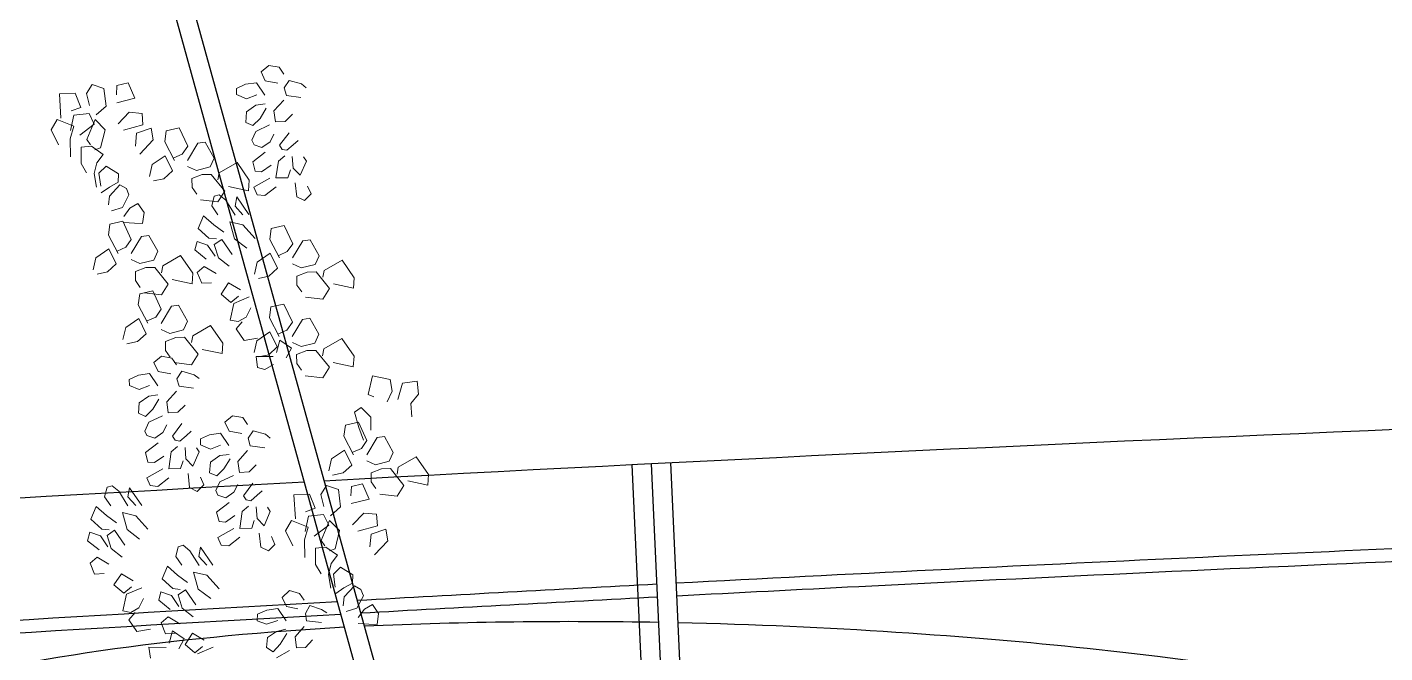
# Model space of a CAD drawing. Header units: metres. Extents: x 10 to 239, y 2 to 253.
# Drawn here: x 51.81 to 53.929, y 175.637 to 176.613 of the extents above; entities that cross this region are included whole.
import ezdxf

# ---------------------------------------------------------------- set-up
doc = ezdxf.new("R2010")
doc.units = ezdxf.units.M
doc.header["$MEASUREMENT"] = 0
for name, color, linetype in [('1', 7, 'Continuous'), ('1estruct arco', 7, 'Continuous'), ('1lianas', 9, 'Continuous')]:
    doc.layers.add(name, color=color, linetype=linetype)
doc.layers.add('bloques veg', color=7, linetype='Continuous', lineweight=0, true_color=0xbbd5a5)

# ---------------------------------------------------------------- blocks, each defined once
blk = doc.blocks.new('A$C0C3707A3')
at = {"layer": 'bloques veg'}
for p, q in [((2.3177, 0.5009), (2.3141, 0.4883)), ((2.3338, 0.5017), (2.3177, 0.5009)), ((2.3381, 0.4901), (2.3338, 0.5017)), ((2.2578, 0.4814), (2.2522, 0.4717)), ((2.2774, 0.4692), (2.2578, 0.4814)), ((2.2952, 0.4809), (2.28, 0.4722)), ((2.306, 0.4664), (2.2952, 0.4809)), ((2.3238, 0.4781), (2.3381, 0.4901)), ((2.3636, 0.4946), (2.3466, 0.4842)), ((2.3735, 0.4879), (2.3636, 0.4946)), ((2.3639, 0.4761), (2.3735, 0.4879)), ((2.3895, 0.4806), (2.3722, 0.4713)), ((2.4033, 0.468), (2.3895, 0.4806)), ((2.1995, 0.4646), (2.1847, 0.4676)), ((2.1914, 0.4426), (2.1995, 0.4646)), ((2.2252, 0.4726), (2.222, 0.4543)), ((2.2437, 0.4776), (2.2252, 0.4726)), ((2.2502, 0.4665), (2.2437, 0.4776)), ((2.2522, 0.4717), (2.2544, 0.4595)), ((2.2788, 0.4463), (2.2774, 0.4692)), ((2.28, 0.4722), (2.2846, 0.4595)), ((2.2918, 0.4544), (2.306, 0.4664)), ((2.3269, 0.458), (2.3428, 0.4681)), ((2.3428, 0.4681), (2.3616, 0.4673)), ((2.3466, 0.4714), (2.3639, 0.4761)), ((2.3616, 0.4673), (2.3648, 0.4554)), ((2.3722, 0.4713), (2.3677, 0.462)), ((2.3871, 0.459), (2.4033, 0.468)), ((2.2544, 0.4595), (2.2641, 0.4493)), ((2.3648, 0.4554), (2.341, 0.449)), ((2.3734, 0.4495), (2.3871, 0.459)), ((2.412, 0.4529), (2.3979, 0.4491)), ((2.4233, 0.4454), (2.412, 0.4529)), ((2.4229, 0.4383), (2.4233, 0.4454)), ((2.194, 0.4154), (2.184, 0.4267)), ((2.2097, 0.4266), (2.194, 0.4154)), ((2.1953, 0.4367), (2.2097, 0.4266)), ((2.2092, 0.4369), (2.2056, 0.4243)), ((2.2253, 0.4377), (2.2092, 0.4369)), ((2.2153, 0.4141), (2.2296, 0.4261)), ((2.2296, 0.4261), (2.2253, 0.4377)), ((2.2551, 0.4306), (2.2381, 0.4202)), ((2.265, 0.424), (2.2551, 0.4306)), ((2.3599, 0.4389), (2.3421, 0.4272)), ((2.3837, 0.4371), (2.3599, 0.4389)), ((2.3738, 0.4217), (2.3837, 0.4371)), ((2.3898, 0.4272), (2.4129, 0.4322)), ((2.4129, 0.4322), (2.4229, 0.4383)), ((2.1867, 0.4169), (2.1715, 0.4082)), ((2.1715, 0.4082), (2.1761, 0.3955)), ((2.1975, 0.4024), (2.1867, 0.4169)), ((2.2381, 0.4074), (2.2554, 0.4121)), ((2.2554, 0.4121), (2.265, 0.424)), ((2.2637, 0.4073), (2.2592, 0.398)), ((2.281, 0.4166), (2.2637, 0.4073)), ((2.2948, 0.404), (2.281, 0.4166)), ((2.3508, 0.4121), (2.3738, 0.4217)), ((2.4124, 0.4169), (2.3841, 0.4093)), ((2.3867, 0.417), (2.4014, 0.4233)), ((2.4014, 0.4233), (2.4124, 0.4169)), ((2.1703, 0.3823), (2.1689, 0.4052)), ((2.1833, 0.3904), (2.1975, 0.4024)), ((2.2184, 0.394), (2.2343, 0.4041)), ((2.2563, 0.3914), (2.2324, 0.385)), ((2.2343, 0.4041), (2.2531, 0.4033)), ((2.2531, 0.4033), (2.2563, 0.3914)), ((2.2649, 0.3855), (2.2786, 0.395)), ((2.2786, 0.395), (2.2948, 0.404)), ((2.3035, 0.3889), (2.2894, 0.3851)), ((2.3148, 0.3815), (2.3035, 0.3889)), ((2.4057, 0.3895), (2.4013, 0.3802)), ((2.4172, 0.3903), (2.4057, 0.3895)), ((2.4214, 0.3658), (2.4172, 0.3903)), ((2.2514, 0.3749), (2.2336, 0.3632)), ((2.2752, 0.3732), (2.2514, 0.3749)), ((2.2653, 0.3577), (2.2752, 0.3732)), ((2.3044, 0.3682), (2.3144, 0.3744)), ((2.3144, 0.3744), (2.3148, 0.3815)), ((2.4013, 0.3802), (2.4073, 0.362)), ((2.4369, 0.3816), (2.4333, 0.3736)), ((2.4333, 0.3736), (2.4373, 0.3584)), ((2.45, 0.3805), (2.4369, 0.3816)), ((2.4567, 0.3601), (2.45, 0.3805)), ((2.4712, 0.371), (2.4643, 0.3622)), ((2.478, 0.3717), (2.4712, 0.371)), ((2.4874, 0.3626), (2.478, 0.3717)), ((2.5036, 0.3716), (2.4964, 0.3638)), ((2.5168, 0.3658), (2.5036, 0.3716)), ((2.5434, 0.3706), (2.5335, 0.3598)), ((2.5511, 0.368), (2.5434, 0.3706)), ((2.2423, 0.3481), (2.2653, 0.3577)), ((2.3039, 0.3529), (2.2756, 0.3454)), ((2.2782, 0.353), (2.2928, 0.3593)), ((2.2813, 0.3632), (2.3044, 0.3682)), ((2.2928, 0.3593), (2.3039, 0.3529)), ((2.4188, 0.3581), (2.4136, 0.3428)), ((2.4392, 0.3473), (2.4188, 0.3581)), ((2.4643, 0.3622), (2.4677, 0.3491)), ((2.4894, 0.3422), (2.4874, 0.3626)), ((2.4964, 0.3638), (2.5021, 0.3514)), ((2.5021, 0.3514), (2.5123, 0.339)), ((2.5209, 0.3506), (2.5168, 0.3658)), ((2.5184, 0.3383), (2.5209, 0.3506)), ((2.5335, 0.3598), (2.5341, 0.3448)), ((2.5494, 0.3396), (2.5524, 0.3544)), ((2.5524, 0.3544), (2.5511, 0.368)), ((2.5977, 0.3549), (2.5957, 0.3404)), ((2.619, 0.349), (2.605, 0.358)), ((2.7006, 0.3615), (2.6987, 0.347)), ((2.722, 0.3556), (2.7079, 0.3646)), ((2.7275, 0.335), (2.722, 0.3556)), ((2.906, 0.3549), (2.8834, 0.3523)), ((2.9163, 0.3425), (2.906, 0.3549)), ((2.3853, 0.3399), (2.377, 0.3318)), ((2.4039, 0.3355), (2.3853, 0.3399)), ((2.4136, 0.3428), (2.4224, 0.3358)), ((2.4431, 0.3367), (2.4392, 0.3473)), ((2.4524, 0.3369), (2.4492, 0.3314)), ((2.4589, 0.3386), (2.4524, 0.3369)), ((2.4707, 0.3208), (2.4589, 0.3386)), ((2.4677, 0.3491), (2.4758, 0.3408)), ((2.4906, 0.3332), (2.487, 0.3206)), ((2.5054, 0.3302), (2.4906, 0.3332)), ((2.5299, 0.3344), (2.5494, 0.3396)), ((2.5957, 0.3404), (2.602, 0.3258)), ((2.6246, 0.3283), (2.619, 0.349)), ((2.6987, 0.347), (2.7049, 0.3324)), ((2.7049, 0.3324), (2.7275, 0.335)), ((2.8628, 0.3422), (2.8859, 0.3344)), ((2.8859, 0.3344), (2.9002, 0.3243)), ((2.9002, 0.3243), (2.9163, 0.3425)), ((2.9481, 0.3278), (2.9166, 0.3368)), ((2.1458, 0.3142), (2.1372, 0.3072)), ((2.1579, 0.3081), (2.1458, 0.3142)), ((2.1843, 0.314), (2.1754, 0.3035)), ((2.1922, 0.3103), (2.1843, 0.314)), ((2.2972, 0.3256), (2.2928, 0.3162)), ((2.2928, 0.3162), (2.2988, 0.2981)), ((2.3087, 0.3263), (2.2972, 0.3256)), ((2.3129, 0.3018), (2.3087, 0.3263)), ((2.3284, 0.3176), (2.3248, 0.3097)), ((2.3415, 0.3165), (2.3284, 0.3176)), ((2.3482, 0.2962), (2.3415, 0.3165)), ((2.377, 0.3318), (2.3824, 0.3205)), ((2.3824, 0.3205), (2.3938, 0.3212)), ((2.4236, 0.3315), (2.4112, 0.3258)), ((2.4112, 0.3258), (2.4267, 0.3114)), ((2.4387, 0.3274), (2.4236, 0.3315)), ((2.4492, 0.3314), (2.4532, 0.3208)), ((2.4532, 0.3208), (2.4566, 0.3124)), ((2.487, 0.3206), (2.4927, 0.3081)), ((2.5147, 0.3129), (2.5054, 0.3302)), ((2.5392, 0.3125), (2.548, 0.3276)), ((2.548, 0.3276), (2.5616, 0.3289)), ((2.5662, 0.3162), (2.559, 0.3038)), ((2.5616, 0.3289), (2.5662, 0.3162)), ((2.602, 0.3258), (2.6246, 0.3283)), ((2.6424, 0.3226), (2.6144, 0.3186)), ((2.6179, 0.3184), (2.6189, 0.3059)), ((2.6558, 0.3158), (2.6424, 0.3226)), ((2.6537, 0.2978), (2.6558, 0.3158)), ((2.6747, 0.315), (2.6638, 0.3121)), ((2.6862, 0.3111), (2.6747, 0.315)), ((2.7453, 0.3293), (2.7173, 0.3253)), ((2.7208, 0.3251), (2.7219, 0.3125)), ((2.7588, 0.3224), (2.7453, 0.3293)), ((2.7566, 0.3044), (2.7588, 0.3224)), ((2.775, 0.314), (2.7744, 0.2987)), ((2.7947, 0.3099), (2.784, 0.3152)), ((2.8027, 0.3191), (2.8062, 0.306)), ((2.8287, 0.3132), (2.8115, 0.3168)), ((2.8122, 0.3228), (2.8305, 0.3195)), ((2.8305, 0.3195), (2.8432, 0.3113)), ((2.8494, 0.3316), (2.835, 0.3289)), ((2.87, 0.3243), (2.8494, 0.3316)), ((2.8666, 0.3106), (2.87, 0.3243)), ((2.8861, 0.3205), (2.8936, 0.2969)), ((2.9145, 0.3188), (2.8963, 0.3302)), ((2.9094, 0.2988), (2.9145, 0.3188)), ((2.921, 0.3205), (2.9212, 0.3066)), ((2.9419, 0.3075), (2.9481, 0.3278)), ((2.1313, 0.2859), (2.1282, 0.306)), ((2.1372, 0.3072), (2.144, 0.2951)), ((2.1617, 0.294), (2.1579, 0.3081)), ((2.1754, 0.3035), (2.1752, 0.2871)), ((2.1905, 0.282), (2.1935, 0.2967)), ((2.1935, 0.2967), (2.1922, 0.3103)), ((2.3248, 0.3097), (2.3288, 0.2945)), ((2.3627, 0.307), (2.3558, 0.2982)), ((2.3558, 0.2982), (2.3592, 0.2852)), ((2.3695, 0.3077), (2.3627, 0.307)), ((2.3789, 0.2986), (2.3695, 0.3077)), ((2.3809, 0.2782), (2.3789, 0.2986)), ((2.3951, 0.3076), (2.3879, 0.2998)), ((2.3879, 0.2998), (2.3936, 0.2874)), ((2.4083, 0.3018), (2.3951, 0.3076)), ((2.4124, 0.2866), (2.4083, 0.3018)), ((2.4349, 0.3066), (2.425, 0.2958)), ((2.425, 0.2958), (2.4256, 0.2808)), ((2.4267, 0.3114), (2.4332, 0.3131)), ((2.4426, 0.304), (2.4349, 0.3066)), ((2.4439, 0.2904), (2.4426, 0.304)), ((2.5105, 0.2896), (2.5197, 0.3072)), ((2.5197, 0.3072), (2.5303, 0.3066)), ((2.5376, 0.2969), (2.5275, 0.2826)), ((2.5303, 0.3066), (2.5376, 0.2969)), ((2.5522, 0.3031), (2.5417, 0.2817)), ((2.559, 0.3038), (2.5482, 0.3009)), ((2.5717, 0.3084), (2.5609, 0.3055)), ((2.5833, 0.3045), (2.5717, 0.3084)), ((2.5838, 0.2895), (2.5833, 0.3045)), ((2.6007, 0.3045), (2.5916, 0.2951)), ((2.6256, 0.2809), (2.6084, 0.3019)), ((2.6189, 0.3059), (2.6265, 0.2951)), ((2.6265, 0.2951), (2.6537, 0.2978)), ((2.6551, 0.3098), (2.6446, 0.2883)), ((2.6828, 0.2846), (2.6867, 0.2961)), ((2.6867, 0.2961), (2.6862, 0.3111)), ((2.6945, 0.3017), (2.6927, 0.2826)), ((2.7036, 0.3111), (2.6945, 0.3017)), ((2.7286, 0.2876), (2.7113, 0.3085)), ((2.7219, 0.3125), (2.7294, 0.3018)), ((2.7294, 0.3018), (2.7566, 0.3044)), ((2.7544, 0.3038), (2.7487, 0.2906)), ((2.77, 0.2894), (2.7621, 0.3012)), ((2.7744, 0.2987), (2.7875, 0.2847)), ((2.8043, 0.2916), (2.7947, 0.3099)), ((2.8062, 0.306), (2.8086, 0.2927)), ((2.819, 0.2885), (2.8344, 0.3008)), ((2.8344, 0.3008), (2.8287, 0.3132)), ((2.8432, 0.3113), (2.851, 0.2994)), ((2.851, 0.2994), (2.8666, 0.3106)), ((2.8604, 0.3078), (2.8603, 0.2996)), ((2.8603, 0.2996), (2.8815, 0.2855)), ((2.8775, 0.3135), (2.8688, 0.3112)), ((2.8991, 0.2937), (2.8775, 0.3135)), ((2.8936, 0.2969), (2.9094, 0.2988)), ((2.9212, 0.3066), (2.9419, 0.3075)), ((2.144, 0.2951), (2.1545, 0.2816)), ((2.1606, 0.2809), (2.1617, 0.294)), ((2.171, 0.2767), (2.1905, 0.282)), ((2.3103, 0.2942), (2.3051, 0.2788)), ((2.3051, 0.2788), (2.3139, 0.2719)), ((2.3307, 0.2833), (2.3103, 0.2942)), ((2.3346, 0.2728), (2.3307, 0.2833)), ((2.3592, 0.2852), (2.3673, 0.2769)), ((2.3936, 0.2874), (2.4038, 0.275)), ((2.4099, 0.2743), (2.4124, 0.2866)), ((2.4409, 0.2756), (2.4439, 0.2904)), ((2.5275, 0.2826), (2.5205, 0.2783)), ((2.5417, 0.2817), (2.5522, 0.2682)), ((2.5522, 0.2682), (2.5799, 0.278)), ((2.5799, 0.278), (2.5838, 0.2895)), ((2.5916, 0.2951), (2.5897, 0.276)), ((2.6236, 0.2711), (2.6256, 0.2809)), ((2.6446, 0.2883), (2.6552, 0.2749)), ((2.6552, 0.2749), (2.6828, 0.2846)), ((2.6811, 0.2737), (2.6728, 0.2785)), ((2.6927, 0.2826), (2.7021, 0.2735)), ((2.7021, 0.2735), (2.7265, 0.2777)), ((2.7265, 0.2777), (2.7286, 0.2876)), ((2.7487, 0.2906), (2.7445, 0.2802)), ((2.7445, 0.2802), (2.758, 0.2733)), ((2.758, 0.2733), (2.7721, 0.2771)), ((2.7721, 0.2771), (2.77, 0.2894)), ((2.7875, 0.2847), (2.7967, 0.2849)), ((2.7967, 0.2849), (2.8043, 0.2916)), ((2.8086, 0.2927), (2.819, 0.2885)), ((2.8815, 0.2855), (2.8991, 0.2937)), ((2.9046, 0.2905), (2.9114, 0.2737)), ((2.9364, 0.2932), (2.9198, 0.2946)), ((2.935, 0.2684), (2.9454, 0.2817)), ((2.9454, 0.2817), (2.9364, 0.2932)), ((2.1318, 0.2755), (2.1279, 0.264)), ((2.1279, 0.264), (2.1346, 0.2518)), ((2.1465, 0.2725), (2.1318, 0.2755)), ((2.1555, 0.2563), (2.1465, 0.2725)), ((2.1811, 0.2562), (2.1891, 0.2699)), ((2.1891, 0.2699), (2.2027, 0.2713)), ((2.2084, 0.2588), (2.1998, 0.2472)), ((2.2027, 0.2713), (2.2084, 0.2588)), ((2.2768, 0.2759), (2.2685, 0.2678)), ((2.2685, 0.2678), (2.2739, 0.2565)), ((2.2954, 0.2716), (2.2768, 0.2759)), ((2.3151, 0.2675), (2.3027, 0.2619)), ((2.3027, 0.2619), (2.3182, 0.2474)), ((2.3302, 0.2634), (2.3151, 0.2675)), ((2.3439, 0.2729), (2.3407, 0.2674)), ((2.3407, 0.2674), (2.3447, 0.2569)), ((2.3504, 0.2747), (2.3439, 0.2729)), ((2.3622, 0.2569), (2.3504, 0.2747)), ((2.3821, 0.2692), (2.3785, 0.2566)), ((2.3969, 0.2662), (2.3821, 0.2692)), ((2.4062, 0.2489), (2.3969, 0.2662)), ((2.4214, 0.2704), (2.4409, 0.2756)), ((2.4307, 0.2485), (2.4395, 0.2636)), ((2.4395, 0.2636), (2.4531, 0.2649)), ((2.4531, 0.2649), (2.4577, 0.2522)), ((2.5565, 0.2612), (2.5419, 0.2375)), ((2.5782, 0.267), (2.5699, 0.2718)), ((2.5833, 0.2393), (2.5782, 0.267)), ((2.5897, 0.276), (2.5992, 0.2669)), ((2.5992, 0.2669), (2.6236, 0.2711)), ((2.6594, 0.2679), (2.6448, 0.2442)), ((2.6862, 0.246), (2.6811, 0.2737)), ((2.8726, 0.2622), (2.8706, 0.2349)), ((2.8931, 0.2467), (2.8832, 0.2662)), ((2.9109, 0.2585), (2.9083, 0.2334)), ((2.9114, 0.2737), (2.935, 0.2684)), ((2.1526, 0.2323), (2.1616, 0.2509)), ((2.1616, 0.2509), (2.1714, 0.2489)), ((2.1714, 0.2489), (2.1798, 0.2395)), ((2.1998, 0.2472), (2.189, 0.2443)), ((2.2739, 0.2565), (2.2853, 0.2572)), ((2.3182, 0.2474), (2.3247, 0.2492)), ((2.3447, 0.2569), (2.3481, 0.2485)), ((2.3785, 0.2566), (2.3842, 0.2442)), ((2.4019, 0.2257), (2.4112, 0.2433)), ((2.4112, 0.2433), (2.4218, 0.2426)), ((2.4218, 0.2426), (2.4291, 0.2329)), ((2.4505, 0.2398), (2.4396, 0.2369)), ((2.4577, 0.2522), (2.4505, 0.2398)), ((2.6448, 0.2442), (2.658, 0.2384)), ((2.658, 0.2384), (2.6862, 0.246)), ((2.7941, 0.247), (2.7922, 0.2325)), ((2.8155, 0.2411), (2.8014, 0.2501)), ((2.821, 0.2204), (2.8155, 0.2411)), ((2.8346, 0.252), (2.8468, 0.2285)), ((2.8628, 0.2468), (2.8469, 0.2541)), ((2.8626, 0.2258), (2.8628, 0.2468)), ((2.8857, 0.2308), (2.8931, 0.2467)), ((2.9328, 0.2504), (2.921, 0.2554)), ((2.9312, 0.2348), (2.9328, 0.2504)), ((2.1694, 0.2263), (2.1627, 0.221)), ((2.1798, 0.2395), (2.1694, 0.2263)), ((2.2433, 0.224), (2.2663, 0.2162)), ((2.2864, 0.2367), (2.2638, 0.2341)), ((2.2807, 0.2061), (2.2967, 0.2243)), ((2.2967, 0.2243), (2.2864, 0.2367)), ((2.4291, 0.2329), (2.419, 0.2186)), ((2.5419, 0.2375), (2.555, 0.2318)), ((2.555, 0.2318), (2.5833, 0.2393)), ((2.6412, 0.2316), (2.6376, 0.219)), ((2.6572, 0.2324), (2.6412, 0.2316)), ((2.6615, 0.2207), (2.6572, 0.2324)), ((2.6871, 0.2253), (2.6701, 0.2149)), ((2.697, 0.2186), (2.6871, 0.2253)), ((2.7922, 0.2325), (2.7984, 0.2179)), ((2.8468, 0.2285), (2.8626, 0.2258)), ((2.8706, 0.2349), (2.8857, 0.2308)), ((2.9083, 0.2334), (2.9312, 0.2348)), ((2.1926, 0.2046), (2.211, 0.2013)), ((2.2298, 0.2134), (2.2154, 0.2107)), ((2.2504, 0.2061), (2.2298, 0.2134)), ((2.2471, 0.1924), (2.2504, 0.2061)), ((2.2663, 0.2162), (2.2807, 0.2061)), ((2.2949, 0.2006), (2.2767, 0.212)), ((2.3286, 0.2096), (2.2971, 0.2186)), ((2.3224, 0.1893), (2.3286, 0.2096)), ((2.419, 0.2186), (2.412, 0.2144)), ((2.5487, 0.2033), (2.5455, 0.185)), ((2.5672, 0.2083), (2.5487, 0.2033)), ((2.5736, 0.1972), (2.5672, 0.2083)), ((2.5813, 0.212), (2.5757, 0.2024)), ((2.6008, 0.1998), (2.5813, 0.212)), ((2.6186, 0.2116), (2.6035, 0.2029)), ((2.6295, 0.197), (2.6186, 0.2116)), ((2.6473, 0.2088), (2.6615, 0.2207)), ((2.67, 0.2021), (2.6874, 0.2067)), ((2.6874, 0.2067), (2.697, 0.2186)), ((2.7129, 0.2113), (2.6956, 0.202)), ((2.7268, 0.1987), (2.7129, 0.2113)), ((2.7984, 0.2179), (2.821, 0.2204)), ((2.8388, 0.2147), (2.8108, 0.2107)), ((2.8144, 0.2105), (2.8154, 0.198)), ((2.8523, 0.2079), (2.8388, 0.2147)), ((2.8501, 0.1898), (2.8523, 0.2079)), ((2.1349, 0.1856), (2.1291, 0.1724)), ((2.1554, 0.1958), (2.1549, 0.1805)), ((2.1751, 0.1917), (2.1644, 0.197)), ((2.1847, 0.1734), (2.1751, 0.1917)), ((2.1832, 0.2009), (2.1867, 0.1878)), ((2.1867, 0.1878), (2.1891, 0.1745)), ((2.2092, 0.195), (2.1919, 0.1986)), ((2.2148, 0.1826), (2.2092, 0.195)), ((2.211, 0.2013), (2.2236, 0.1931)), ((2.2236, 0.1931), (2.2315, 0.1812)), ((2.2315, 0.1812), (2.2471, 0.1924)), ((2.2409, 0.1896), (2.2407, 0.1814)), ((2.2579, 0.1953), (2.2493, 0.193)), ((2.2795, 0.1755), (2.2579, 0.1953)), ((2.2665, 0.2023), (2.274, 0.1787)), ((2.2898, 0.1806), (2.2949, 0.2006)), ((2.3014, 0.2023), (2.3017, 0.1884)), ((2.3017, 0.1884), (2.3224, 0.1893)), ((2.5082, 0.1983), (2.5023, 0.1897)), ((2.5023, 0.1897), (2.5047, 0.1764)), ((2.5229, 0.1952), (2.5082, 0.1983)), ((2.5149, 0.1733), (2.5229, 0.1952)), ((2.5213, 0.1928), (2.5193, 0.1783)), ((2.5426, 0.1869), (2.5286, 0.1959)), ((2.5481, 0.1663), (2.5426, 0.1869)), ((2.5757, 0.2024), (2.5778, 0.1902)), ((2.5778, 0.1902), (2.5875, 0.18)), ((2.6023, 0.177), (2.6008, 0.1998)), ((2.6035, 0.2029), (2.6081, 0.1901)), ((2.6152, 0.1851), (2.6295, 0.197)), ((2.6504, 0.1887), (2.6663, 0.1987)), ((2.6883, 0.186), (2.6644, 0.1796)), ((2.6663, 0.1987), (2.6851, 0.198)), ((2.6851, 0.198), (2.6883, 0.186)), ((2.6956, 0.202), (2.6912, 0.1926)), ((2.6968, 0.1802), (2.7106, 0.1897)), ((2.7106, 0.1897), (2.7268, 0.1987)), ((2.7486, 0.1952), (2.7381, 0.1738)), ((2.7682, 0.2005), (2.7573, 0.1976)), ((2.7797, 0.1966), (2.7682, 0.2005)), ((2.7802, 0.1816), (2.7797, 0.1966)), ((2.788, 0.1872), (2.7862, 0.1681)), ((2.7971, 0.1966), (2.788, 0.1872)), ((2.8221, 0.173), (2.8048, 0.194)), ((2.8154, 0.198), (2.8229, 0.1872)), ((2.8229, 0.1872), (2.8501, 0.1898)), ((2.1291, 0.1724), (2.1249, 0.162)), ((2.1504, 0.1712), (2.1426, 0.183)), ((2.1525, 0.1589), (2.1504, 0.1712)), ((2.1549, 0.1805), (2.1679, 0.1665)), ((2.1679, 0.1665), (2.1772, 0.1667)), ((2.1772, 0.1667), (2.1847, 0.1734)), ((2.1891, 0.1745), (2.1995, 0.1703)), ((2.1995, 0.1703), (2.2148, 0.1826)), ((2.2407, 0.1814), (2.262, 0.1673)), ((2.262, 0.1673), (2.2795, 0.1755)), ((2.274, 0.1787), (2.2898, 0.1806)), ((2.285, 0.1723), (2.2919, 0.1555)), ((2.3169, 0.175), (2.3002, 0.1764)), ((2.3258, 0.1635), (2.3169, 0.175)), ((2.5188, 0.1674), (2.5331, 0.1573)), ((2.5193, 0.1783), (2.5256, 0.1637)), ((2.5256, 0.1637), (2.5481, 0.1663)), ((2.6834, 0.1696), (2.6656, 0.1579)), ((2.7071, 0.1678), (2.6834, 0.1696)), ((2.6973, 0.1524), (2.7071, 0.1678)), ((2.7355, 0.1836), (2.7214, 0.1798)), ((2.7468, 0.1761), (2.7355, 0.1836)), ((2.7364, 0.1629), (2.7464, 0.169)), ((2.7381, 0.1738), (2.7487, 0.1603)), ((2.7464, 0.169), (2.7468, 0.1761)), ((2.7487, 0.1603), (2.7763, 0.1701)), ((2.7763, 0.1701), (2.7802, 0.1816)), ((2.7862, 0.1681), (2.7956, 0.1589)), ((2.8201, 0.1632), (2.8221, 0.173)), ((2.1249, 0.162), (2.1384, 0.1551)), ((2.1384, 0.1551), (2.1525, 0.1589)), ((2.2735, 0.1285), (2.2636, 0.148)), ((2.2919, 0.1555), (2.3154, 0.1502)), ((2.3154, 0.1502), (2.3258, 0.1635)), ((2.3361, 0.1511), (2.3342, 0.1366)), ((2.3575, 0.1452), (2.3434, 0.1542)), ((2.5175, 0.1461), (2.5075, 0.1574)), ((2.5331, 0.1573), (2.5175, 0.1461)), ((2.566, 0.1606), (2.5379, 0.1566)), ((2.5415, 0.1564), (2.5425, 0.1438)), ((2.5794, 0.1537), (2.566, 0.1606)), ((2.5773, 0.1357), (2.5794, 0.1537)), ((2.6216, 0.1569), (2.6197, 0.1424)), ((2.643, 0.151), (2.6289, 0.16)), ((2.6485, 0.1303), (2.643, 0.151)), ((2.6743, 0.1427), (2.6973, 0.1524)), ((2.7358, 0.1476), (2.7076, 0.14)), ((2.7102, 0.1477), (2.7248, 0.1539)), ((2.7133, 0.1578), (2.7364, 0.1629)), ((2.7248, 0.1539), (2.7358, 0.1476)), ((2.7529, 0.1533), (2.7383, 0.1296)), ((2.7746, 0.1591), (2.7663, 0.1639)), ((2.7797, 0.1314), (2.7746, 0.1591)), ((2.7956, 0.1589), (2.8201, 0.1632)), ((2.2151, 0.1338), (2.2272, 0.1103)), ((2.2433, 0.1286), (2.2273, 0.1359)), ((2.2531, 0.144), (2.2511, 0.1167)), ((2.2913, 0.1403), (2.2887, 0.1151)), ((2.3132, 0.1322), (2.3014, 0.1372)), ((2.3116, 0.1166), (2.3132, 0.1322)), ((2.3342, 0.1366), (2.3404, 0.122)), ((2.363, 0.1246), (2.3575, 0.1452)), ((2.4758, 0.1411), (2.4652, 0.1196)), ((2.4953, 0.1463), (2.4845, 0.1434)), ((2.5068, 0.1424), (2.4953, 0.1463)), ((2.5074, 0.1274), (2.5068, 0.1424)), ((2.5152, 0.133), (2.5133, 0.1139)), ((2.5243, 0.1424), (2.5152, 0.133)), ((2.5492, 0.1189), (2.532, 0.1398)), ((2.5425, 0.1438), (2.5501, 0.1331)), ((2.5501, 0.1331), (2.5773, 0.1357)), ((2.6197, 0.1424), (2.6259, 0.1278)), ((2.6259, 0.1278), (2.6485, 0.1303)), ((2.7383, 0.1296), (2.7515, 0.1239)), ((2.7515, 0.1239), (2.7797, 0.1314)), ((2.2431, 0.1076), (2.2433, 0.1286)), ((2.2511, 0.1167), (2.2661, 0.1126)), ((2.2661, 0.1126), (2.2735, 0.1285)), ((2.2887, 0.1151), (2.3116, 0.1166)), ((2.3404, 0.122), (2.363, 0.1246)), ((2.3808, 0.1189), (2.3528, 0.1149)), ((2.3563, 0.1146), (2.3574, 0.1021)), ((2.3943, 0.112), (2.3808, 0.1189)), ((2.3921, 0.094), (2.3943, 0.112)), ((2.4652, 0.1196), (2.4758, 0.1062)), ((2.4758, 0.1062), (2.5035, 0.1159)), ((2.5035, 0.1159), (2.5074, 0.1274)), ((2.5133, 0.1139), (2.5227, 0.1048)), ((2.5472, 0.109), (2.5492, 0.1189)), ((2.6663, 0.1247), (2.6383, 0.1206)), ((2.6419, 0.1204), (2.6429, 0.1079)), ((2.6798, 0.1178), (2.6663, 0.1247)), ((2.6776, 0.0998), (2.6798, 0.1178)), ((2.7292, 0.1202), (2.7247, 0.1109)), ((2.7247, 0.1109), (2.7307, 0.0927)), ((2.7406, 0.121), (2.7292, 0.1202)), ((2.7449, 0.0965), (2.7406, 0.121)), ((2.7604, 0.1123), (2.7567, 0.1043)), ((2.7735, 0.1111), (2.7604, 0.1123)), ((2.7801, 0.0908), (2.7735, 0.1111)), ((2.2272, 0.1103), (2.2431, 0.1076)), ((2.2906, 0.0994), (2.2801, 0.0779)), ((2.3102, 0.1046), (2.2993, 0.1017)), ((2.3217, 0.1007), (2.3102, 0.1046)), ((2.3222, 0.0857), (2.3217, 0.1007)), ((2.3391, 0.1007), (2.33, 0.0913)), ((2.3641, 0.0772), (2.3468, 0.0981)), ((2.3574, 0.1021), (2.3649, 0.0914)), ((2.3649, 0.0914), (2.3921, 0.094)), ((2.3855, 0.0959), (2.367, 0.0956)), ((2.4068, 0.0947), (2.3855, 0.0959)), ((2.4097, 0.0838), (2.4068, 0.0947)), ((2.48, 0.0992), (2.4654, 0.0755)), ((2.5017, 0.105), (2.4935, 0.1098)), ((2.5068, 0.0773), (2.5017, 0.105)), ((2.5227, 0.1048), (2.5472, 0.109)), ((2.5762, 0.1051), (2.5656, 0.0837)), ((2.5957, 0.1104), (2.5848, 0.1075)), ((2.6072, 0.1065), (2.5957, 0.1104)), ((2.6077, 0.0915), (2.6072, 0.1065)), ((2.6155, 0.0971), (2.6137, 0.078)), ((2.6247, 0.1065), (2.6155, 0.0971)), ((2.6496, 0.0829), (2.6323, 0.1039)), ((2.6429, 0.1079), (2.6504, 0.0971)), ((2.6504, 0.0971), (2.6776, 0.0998)), ((2.7567, 0.1043), (2.7608, 0.0891)), ((2.7946, 0.1017), (2.7877, 0.0928)), ((2.7877, 0.0928), (2.7912, 0.0798)), ((2.8015, 0.1023), (2.7946, 0.1017)), ((2.8109, 0.0932), (2.8015, 0.1023)), ((2.8129, 0.0728), (2.8109, 0.0932)), ((2.8271, 0.1022), (2.8198, 0.0945)), ((2.8198, 0.0945), (2.8255, 0.082)), ((2.8403, 0.0965), (2.8271, 0.1022)), ((2.8443, 0.0813), (2.8403, 0.0965)), ((2.8669, 0.1013), (2.857, 0.0905)), ((2.8746, 0.0987), (2.8669, 0.1013)), ((2.8759, 0.0851), (2.8746, 0.0987)), ((2.2801, 0.0779), (2.2907, 0.0645)), ((2.2907, 0.0645), (2.3183, 0.0742)), ((2.3183, 0.0742), (2.3222, 0.0857)), ((2.33, 0.0913), (2.3282, 0.0722)), ((2.362, 0.0673), (2.3641, 0.0772)), ((2.3765, 0.0819), (2.3932, 0.0759)), ((2.3932, 0.0759), (2.4097, 0.0838)), ((2.4654, 0.0755), (2.4786, 0.0697)), ((2.4786, 0.0697), (2.5068, 0.0773)), ((2.5656, 0.0837), (2.5762, 0.0703)), ((2.5762, 0.0703), (2.6038, 0.08)), ((2.6021, 0.0691), (2.5939, 0.0738)), ((2.6038, 0.08), (2.6077, 0.0915)), ((2.6137, 0.078), (2.6231, 0.0689)), ((2.6476, 0.0731), (2.6496, 0.0829)), ((2.7423, 0.0888), (2.7371, 0.0735)), ((2.7626, 0.078), (2.7423, 0.0888)), ((2.7666, 0.0674), (2.7626, 0.078)), ((2.7912, 0.0798), (2.7992, 0.0715)), ((2.8255, 0.082), (2.8358, 0.0697)), ((2.8418, 0.069), (2.8443, 0.0813)), ((2.857, 0.0905), (2.8575, 0.0755)), ((2.8729, 0.0703), (2.8759, 0.0851)), ((2.2949, 0.0575), (2.2803, 0.0338)), ((2.3166, 0.0633), (2.3083, 0.068)), ((2.3217, 0.0356), (2.3166, 0.0633)), ((2.3282, 0.0722), (2.3376, 0.0631)), ((2.3376, 0.0631), (2.362, 0.0673)), ((2.423, 0.0688), (2.4177, 0.0627)), ((2.4453, 0.055), (2.423, 0.0688)), ((2.5804, 0.0632), (2.5658, 0.0396)), ((2.6072, 0.0413), (2.6021, 0.0691)), ((2.6231, 0.0689), (2.6476, 0.0731)), ((2.7088, 0.0705), (2.7004, 0.0625)), ((2.7004, 0.0625), (2.7058, 0.0511)), ((2.7274, 0.0662), (2.7088, 0.0705)), ((2.7471, 0.0622), (2.7346, 0.0565)), ((2.7346, 0.0565), (2.7501, 0.0421)), ((2.7371, 0.0735), (2.7459, 0.0665)), ((2.7621, 0.0581), (2.7471, 0.0622)), ((2.7759, 0.0676), (2.7727, 0.0621)), ((2.7727, 0.0621), (2.7767, 0.0515)), ((2.7824, 0.0693), (2.7759, 0.0676)), ((2.7941, 0.0515), (2.7824, 0.0693)), ((2.8141, 0.0639), (2.8105, 0.0513)), ((2.8289, 0.0608), (2.8141, 0.0639)), ((2.8382, 0.0435), (2.8289, 0.0608)), ((2.8533, 0.0651), (2.8729, 0.0703)), ((2.8627, 0.0431), (2.8714, 0.0583)), ((2.8714, 0.0583), (2.885, 0.0596)), ((2.885, 0.0596), (2.8896, 0.0469)), ((2.4054, 0.0478), (2.4165, 0.0368)), ((2.4323, 0.034), (2.4453, 0.055)), ((2.5658, 0.0396), (2.579, 0.0338)), ((2.579, 0.0338), (2.6072, 0.0413)), ((2.7058, 0.0511), (2.7173, 0.0519)), ((2.7501, 0.0421), (2.7566, 0.0438)), ((2.7767, 0.0515), (2.7801, 0.0431)), ((2.8105, 0.0513), (2.8162, 0.0388)), ((2.8339, 0.0203), (2.8432, 0.0379)), ((2.8432, 0.0379), (2.8538, 0.0373)), ((2.8538, 0.0373), (2.861, 0.0276)), ((2.8896, 0.0469), (2.8825, 0.0345)), ((2.2803, 0.0338), (2.2935, 0.028)), ((2.2935, 0.028), (2.3217, 0.0356)), ((2.3747, 0.0233), (2.3923, 0.0186)), ((2.3923, 0.0186), (2.4007, 0.0046)), ((2.4222, 0.0197), (2.4035, 0.0333)), ((2.4165, 0.0368), (2.4323, 0.034)), ((2.4182, 0), (2.4222, 0.0197)), ((2.861, 0.0276), (2.8509, 0.0132)), ((2.8825, 0.0345), (2.8716, 0.0316)), ((2.4007, 0.0046), (2.4182, 0)), ((2.8509, 0.0132), (2.8439, 0.009))]:
    blk.add_line(p, q, dxfattribs=at)

msp = doc.modelspace()

# ---------------------------------------------------------------- linework, layer by layer
at = {"layer": '1'}
for p, q in [((52.88746, 173.68955), (52.78476, 175.93193)), ((52.92375, 173.55285), (52.81472, 175.93344)), ((52.86382, 173.5501), (52.75478, 175.93069))]:
    msp.add_line(p, q, dxfattribs=at)
for start, end in [(91.6106458, 93.1098758), (93.1232411, 94.7140557)]:
    msp.add_arc((59.4886, 43.1172), 132.98381, start, end, dxfattribs=at)
for points in [[(54.40534, 175.81878), (53.88369, 175.79795), (53.3618, 175.77402), (52.82331, 175.74581)], [(52.79335, 175.74423), (52.63871, 175.7361), (52.4827, 175.72761), (52.32571, 175.71878)], [(52.79427, 175.72425), (52.64103, 175.71619), (52.48655, 175.70778), (52.33117, 175.69906)], [(52.30016, 175.69731), (51.90587, 175.67507), (51.50591, 175.65075), (51.10568, 175.6246)]]:
    msp.add_open_spline(points, degree=3, dxfattribs=at)
for points, knots in [([(54.40601, 175.79885), (54.29749, 175.7945), (54.18917, 175.79), (53.75894, 175.77174), (53.43615, 175.75683), (53.01407, 175.73567), (52.91939, 175.73081), (52.82423, 175.72583)], [2.01834327, 2.01834327, 2.01834327, 2.01834327, 2.22055426, 2.22055426, 2.81777063, 2.81777063, 2.98914076, 2.98914076, 2.98914076, 2.98914076]), ([(52.29471, 175.71704), (51.90192, 175.69487), (51.50316, 175.67062), (51.10453, 175.64456), (51.10451, 175.64456)], [3.30394789, 3.30394789, 3.30394789, 3.30394789, 4, 4.0000383, 4.0000383, 4.0000383, 4.0000383])]:
    msp.add_open_spline(points, degree=3, knots=knots, dxfattribs=at)
at = {"layer": '1estruct arco'}
for p, q in [((52.92345, 173.55956), (51.8488, 177.44151)), ((52.89379, 173.55136), (51.81993, 177.43335))]:
    msp.add_line(p, q, dxfattribs=at)
for radius, start, end in [(21.59873, 28.135936, 149.788644), (21.51609, 28.183951, 149.787683), (20.72709, 28.662092, 149.778129)]:
    msp.add_arc((59.06396, 158.01334), radius, start, end, dxfattribs=at)
at = {"layer": '1lianas'}
for points in [[(52.30574, 175.67714), (51.81768, 175.64959), (51.35255, 175.55712), (51.12243, 175.33987)], [(52.79608, 175.6847), (52.64864, 175.68737), (52.49418, 175.68595), (52.33679, 175.67876)]]:
    msp.add_open_spline(points, degree=3, dxfattribs=at)
msp.add_open_spline([(54.41837, 175.43087), (54.27221, 175.47771), (54.01655, 175.61025), (53.06396, 175.67886), (52.82614, 175.68409)], degree=3, knots=[3.32454083, 3.32454083, 3.32454083, 3.32454083, 4, 4.20115473, 4.20115473, 4.20115473, 4.20115473], dxfattribs=at)

# ---------------------------------------------------------------- block references
at = {"layer": 'bloques veg', "color": 2, "xscale": 1.148412669704233, "yscale": 1.148412669704233, "zscale": 1.148412669704233, "rotation": 109.5364872757355}
msp.add_blockref('A$C0C3707A3', (53.34787, 173.44397), dxfattribs=at)

doc.saveas('drawing.dxf')
